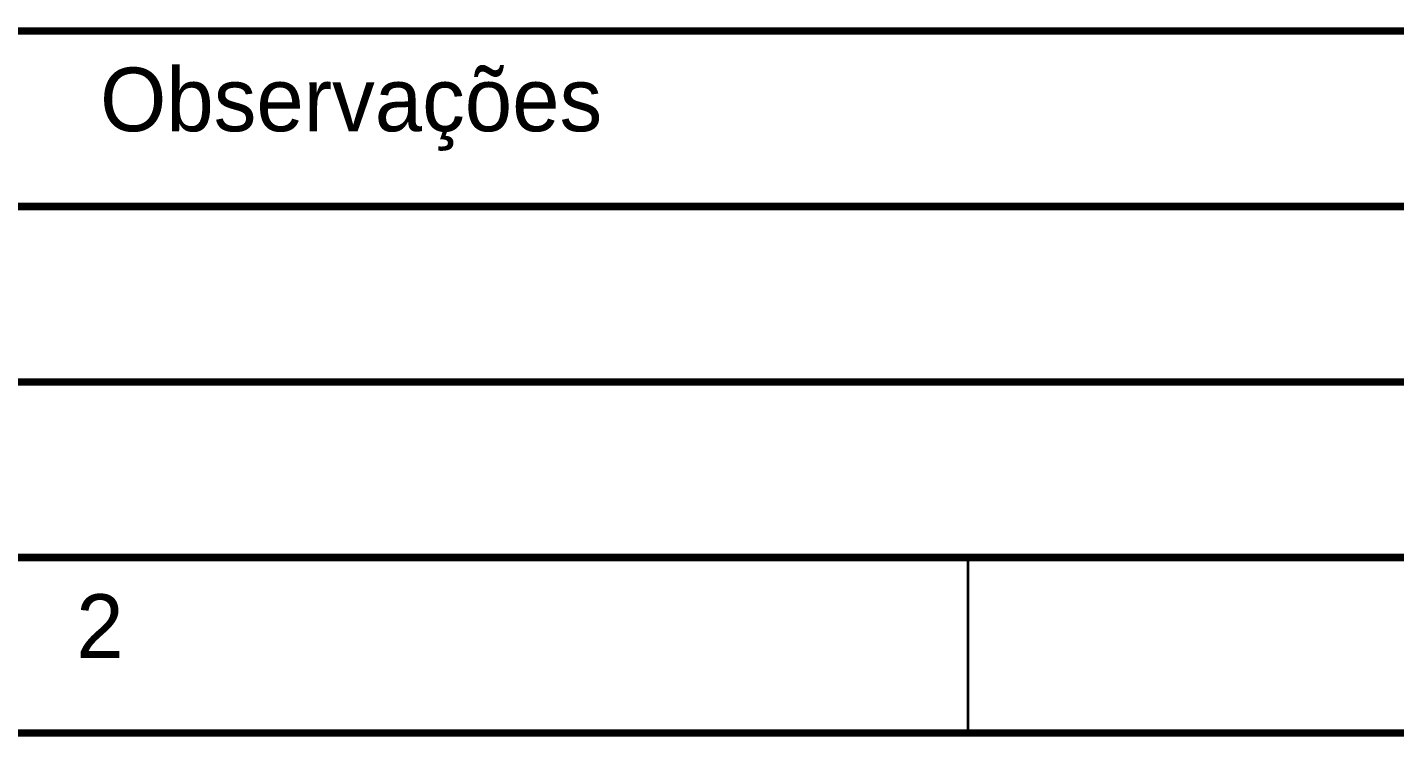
# Model space of a CAD drawing. Header units: millimetres. Extents: x 7 to 23.6, y 5 to 16.7.
# Drawn here: x 11.036 to 13.181, y 4.994 to 6.108 of the extents above; entities that cross this region are included whole.
import ezdxf

# ---------------------------------------------------------------- set-up
doc = ezdxf.new("R2010")
doc.units = ezdxf.units.MM
doc.header["$MEASUREMENT"] = 0
doc.layers.add('Mechanical10', color=56, linetype='Continuous')

msp = doc.modelspace()

# ---------------------------------------------------------------- linework, layer by layer
at = {"layer": 'Mechanical10'}
for points, const_width in [([(7.2756, 6.1024), (23.2598, 6.1024)], 0.0118), ([(7.2756, 5.8268), (14.05, 5.8268)], 0.0118), ([(7.2756, 5.5512), (23.2598, 5.5512)], 0.0118), ([(7.2756, 5.2756), (23.2598, 5.2756)], 0.0118), ([(12.5118, 5), (12.5118, 5.2756)], 0.0039), ([(7, 5), (23.54, 5)], 0.0118), ([(7, 5), (23.5354, 5)], 0.00394)]:
    msp.add_lwpolyline(points, dxfattribs=dict(at, const_width=const_width))
at = {"layer": 'Mechanical10', "const_width": 0.00195}
for points in [[(12.5108, 5.2756, 1), (12.5128, 5.2756, 1)], [(12.5108, 5, 1), (12.5128, 5, 1)]]:
    msp.add_lwpolyline(points, format="xyb", close=True, dxfattribs=at)

# ---------------------------------------------------------------- texts
at = {"layer": 'Mechanical10'}
for s, p in [('Observações', (11.15, 5.945)), ('2', (11.1126, 5.1178))]:
    msp.add_text(s, height=0.1, dxfattribs=at).set_placement(p)

doc.saveas('drawing.dxf')
